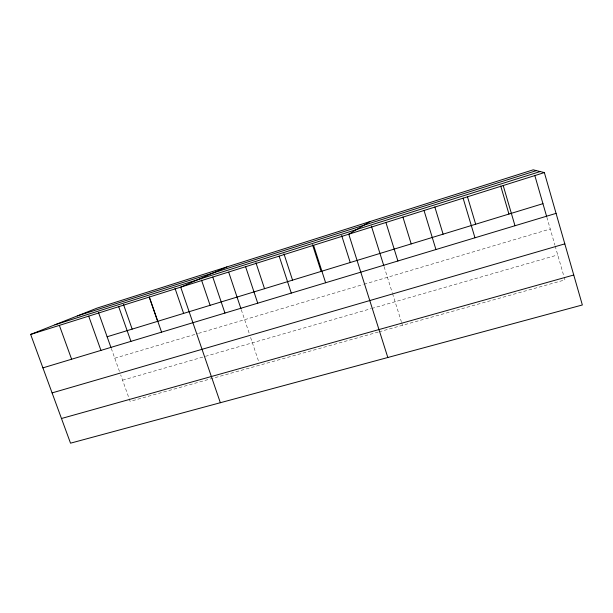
<?xml version="1.0" encoding="UTF-8"?>
<svg xmlns="http://www.w3.org/2000/svg" width="613" height="613" viewBox="0 0 613 613"><rect width="100%" height="100%" fill="white"/><g stroke="black" fill="none" stroke-linecap="round" stroke-linejoin="round"><path stroke-width="0.46" stroke-dasharray="3.06 2.3" d="M114.769 358.214L197.616 333.633M198.528 333.365L363.149 284.524M364.045 284.256L550.252 229.009M122.585 380.183L204.497 356.605M205.409 356.345L370.819 308.73M371.723 308.469L557.73 254.931M378.221 332.062L130.125 401.369L120.707 374.911M379.118 331.817L564.933 279.903L564.159 277.229M111.267 348.383L119.458 371.394M241.3 309.741L249.407 333.924M250.602 337.479L258.678 361.555M384.113 266.709L392.259 292.7M392.542 293.604L401.331 321.672M401.615 322.576L402.473 325.288M546.857 217.247L554.895 245.1M555.148 245.989L563.899 276.34"/><path stroke-width="0.92" d="M369.968 221.577L348.759 234.204L387.822 357.502M226.933 266.923L180.705 287.152L220.351 402.718M30.65 334.43L96.946 308.14L533.187 169.824L544.359 172.575L582.35 304.975L70.526 443.176L30.65 334.43L544.359 172.575M77.345 315.91L536.421 170.621M54.932 324.798L540.191 171.548M107.129 336.759L542.949 203.669M42.91 367.869L556.068 213.37M52.09 392.902L564.818 243.867M61.476 418.503L573.753 275.007M59.361 325.38L71.621 359.226M98.532 312.607L110.945 347.487M88.701 316.139L100.946 350.391M118.692 306.692L130.929 341.372M123.527 304.577L132.163 329.12M149.35 297.029L161.571 332.146M149.334 297.428L157.656 321.335M175.012 288.348L183.624 313.404M201.485 280.003L210.09 305.32M212.78 277.045L224.948 313.059M228.718 272.249L240.993 308.837M245.591 266.709L257.736 303.19M255.92 262.686L264.532 288.692M283.957 253.843L292.547 280.141M279.176 256.127L291.29 293.091M312.5 244.702L321.112 271.413M313.557 245.292L325.626 282.754M341.656 235.507L350.245 262.517M371.401 226.128L383.838 265.82M385.922 222.496L397.898 260.992M402.91 217.033L411.2 243.905M424.027 210.489L435.943 249.537M434.839 206.972L443.099 234.166M467.451 196.696L475.673 224.22M463.106 198.175L474.968 237.79M503.204 185.54L514.989 225.737M500.729 186.046L508.951 214.052M534.766 175.318L546.597 216.343"/></g></svg>
